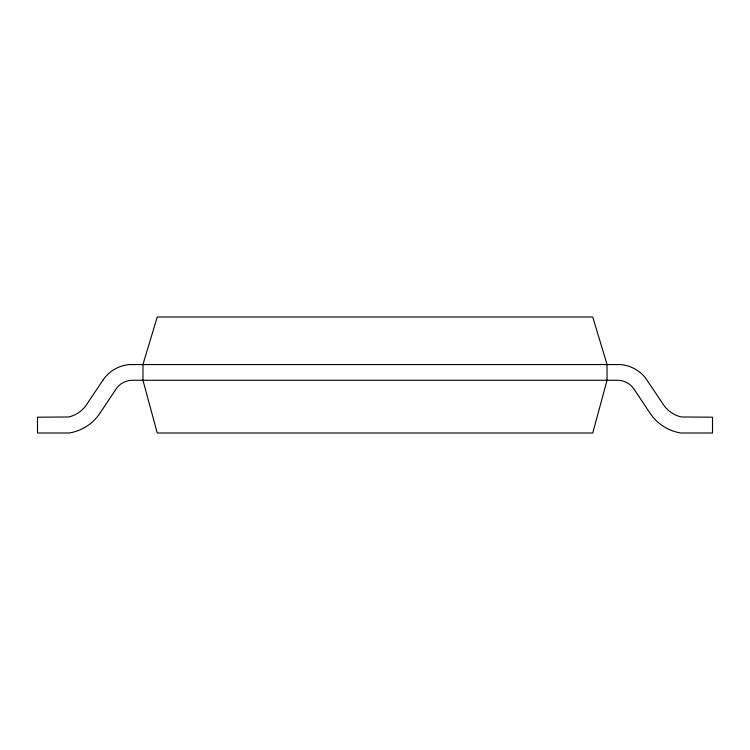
<?xml version="1.0" encoding="UTF-8"?>
<svg xmlns="http://www.w3.org/2000/svg" width="750" height="750" viewBox="0 0 750 750"><rect width="100%" height="100%" fill="white"/><g stroke="black" fill="none" stroke-linecap="round" stroke-linejoin="round"><path stroke-width="1.12" d="M607.031 380.269L592.744 433.003L157.256 433.003L142.969 380.269L142.969 364.453L157.256 316.997L592.744 316.997L607.031 364.453L607.031 380.269M103.041 380.016L85.584 406.097A29.887 29.887 0 0 1 68.644 416.981L37.5 417.188L37.5 433.003L69.141 433.003A45.722 45.722 0 0 0 99.956 413.203L116.034 389.053A19.688 19.688 0 0 1 132.422 380.278L617.578 380.269A19.688 19.688 0 0 1 633.966 389.053L650.044 413.203A45.722 45.722 0 0 0 680.859 433.003L712.5 433.003L712.5 417.188L681.356 416.981A29.887 29.887 0 0 1 664.416 406.097L645.441 377.925A35.522 35.522 0 0 0 620.484 364.556L129.516 364.556A35.522 35.522 0 0 0 104.559 377.925L103.041 380.016"/></g></svg>
